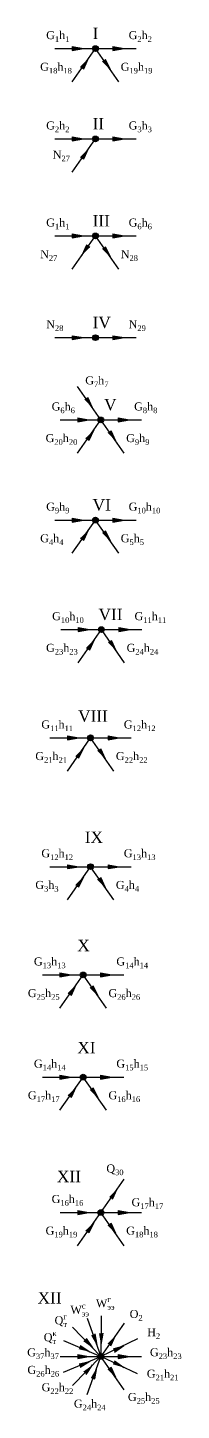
# Model space of a CAD drawing. Extents: x 1596 to 4332, y -1814 to 594.
# Drawn here: x 1596 to 1703, y -1814 to -846 of the extents above; entities that cross this region are included whole.
import ezdxf

# ---------------------------------------------------------------- set-up
doc = ezdxf.new("R2010")
doc.units = 0
doc.header["$MEASUREMENT"] = 0
doc.layers.add('линии', color=7, linetype='Continuous', lineweight=30)

msp = doc.modelspace()

# ---------------------------------------------------------------- hatches: boundary and pattern name
at = {"layer": 'линии'}
h = msp.add_hatch(color=256, dxfattribs=at)
h.dxf.hatch_style = 1
h.paths.add_polyline_path([(1626.76, -859.09), (1626.76, -861.87), (1634.64, -860.48)])
h = msp.add_hatch(color=256, dxfattribs=at)
h.dxf.hatch_style = 1
h.paths.add_polyline_path([(1640.97, -860.48, 1), (1644.97, -860.48, 1)])
h = msp.add_hatch(color=256, dxfattribs=at)
h.dxf.hatch_style = 1
h.paths.add_polyline_path([(1655.17, -859.09), (1655.17, -861.87), (1663.05, -860.48)])
h = msp.add_hatch(color=256, dxfattribs=at)
h.dxf.hatch_style = 1
h.paths.add_polyline_path([(1632.55, -872.98), (1634.83, -874.57), (1638.2, -867.32)])
h = msp.add_hatch(color=256, dxfattribs=at)
h.dxf.hatch_style = 1
h.paths.add_polyline_path([(1647.55, -869.46), (1649.83, -867.87), (1653.2, -875.13)])
h = msp.add_hatch(color=256, dxfattribs=at)
h.dxf.hatch_style = 1
h.paths.add_polyline_path([(1626.76, -922.32), (1626.76, -925.09), (1634.64, -923.71)])
h = msp.add_hatch(color=256, dxfattribs=at)
h.dxf.hatch_style = 1
h.paths.add_polyline_path([(1640.97, -923.71, 1), (1644.97, -923.71, 1)])
h = msp.add_hatch(color=256, dxfattribs=at)
h.dxf.hatch_style = 1
h.paths.add_polyline_path([(1655.17, -922.32), (1655.17, -925.09), (1663.05, -923.71)])
h = msp.add_hatch(color=256, dxfattribs=at)
h.dxf.hatch_style = 1
h.paths.add_polyline_path([(1632.55, -936.2), (1634.83, -937.79), (1638.2, -930.54)])
h = msp.add_hatch(color=256, dxfattribs=at)
h.dxf.hatch_style = 1
h.paths.add_polyline_path([(1626.76, -990.27), (1626.76, -993.05), (1634.64, -991.66)])
h = msp.add_hatch(color=256, dxfattribs=at)
h.dxf.hatch_style = 1
h.paths.add_polyline_path([(1640.97, -991.66, 1), (1644.97, -991.66, 1)])
h = msp.add_hatch(color=256, dxfattribs=at)
h.dxf.hatch_style = 1
h.paths.add_polyline_path([(1655.17, -990.27), (1655.17, -993.05), (1663.05, -991.66)])
h = msp.add_hatch(color=256, dxfattribs=at)
h.dxf.hatch_style = 1
h.paths.add_polyline_path([(1639.05, -999.71), (1636.77, -998.12), (1633.4, -1005.38)])
h = msp.add_hatch(color=256, dxfattribs=at)
h.dxf.hatch_style = 1
h.paths.add_polyline_path([(1647.55, -1000.64), (1649.83, -999.05), (1653.2, -1006.31)])
h = msp.add_hatch(color=256, dxfattribs=at)
h.dxf.hatch_style = 1
h.paths.add_polyline_path([(1626.76, -1061.47), (1626.76, -1064.24), (1634.64, -1062.86)])
h = msp.add_hatch(color=256, dxfattribs=at)
h.dxf.hatch_style = 1
h.paths.add_polyline_path([(1640.97, -1062.86, 1), (1644.97, -1062.86, 1)])
h = msp.add_hatch(color=256, dxfattribs=at)
h.dxf.hatch_style = 1
h.paths.add_polyline_path([(1655.17, -1061.47), (1655.17, -1064.24), (1663.05, -1062.86)])
h = msp.add_hatch(color=256, dxfattribs=at)
h.dxf.hatch_style = 1
h.paths.add_polyline_path([(1635.1, -1106.1), (1637.38, -1104.51), (1640.75, -1111.76)])
h = msp.add_hatch(color=256, dxfattribs=at)
h.dxf.hatch_style = 1
h.paths.add_polyline_path([(1630.58, -1119.02), (1630.58, -1121.8), (1638.45, -1120.41)])
h = msp.add_hatch(color=256, dxfattribs=at)
h.dxf.hatch_style = 1
h.paths.add_polyline_path([(1644.79, -1120.41, 1), (1648.79, -1120.41, 1)])
h = msp.add_hatch(color=256, dxfattribs=at)
h.dxf.hatch_style = 1
h.paths.add_polyline_path([(1658.98, -1119.02), (1658.98, -1121.8), (1666.86, -1120.41)])
h = msp.add_hatch(color=256, dxfattribs=at)
h.dxf.hatch_style = 1
h.paths.add_polyline_path([(1636.37, -1132.91), (1638.65, -1134.5), (1642.02, -1127.24)])
h = msp.add_hatch(color=256, dxfattribs=at)
h.dxf.hatch_style = 1
h.paths.add_polyline_path([(1651.37, -1129.39), (1653.64, -1127.8), (1657.02, -1135.05)])
h = msp.add_hatch(color=256, dxfattribs=at)
h.dxf.hatch_style = 1
h.paths.add_polyline_path([(1626.76, -1189.15), (1626.76, -1191.93), (1634.64, -1190.54)])
h = msp.add_hatch(color=256, dxfattribs=at)
h.dxf.hatch_style = 1
h.paths.add_polyline_path([(1640.97, -1190.54, 1), (1644.97, -1190.54, 1)])
h = msp.add_hatch(color=256, dxfattribs=at)
h.dxf.hatch_style = 1
h.paths.add_polyline_path([(1655.17, -1189.15), (1655.17, -1191.93), (1663.05, -1190.54)])
h = msp.add_hatch(color=256, dxfattribs=at)
h.dxf.hatch_style = 1
h.paths.add_polyline_path([(1632.55, -1203.03), (1634.83, -1204.63), (1638.2, -1197.37)])
h = msp.add_hatch(color=256, dxfattribs=at)
h.dxf.hatch_style = 1
h.paths.add_polyline_path([(1647.55, -1199.52), (1649.83, -1197.93), (1653.2, -1205.18)])
h = msp.add_hatch(color=256, dxfattribs=at)
h.dxf.hatch_style = 1
h.paths.add_polyline_path([(1630.89, -1265.82), (1630.89, -1268.6), (1638.77, -1267.21)])
h = msp.add_hatch(color=256, dxfattribs=at)
h.dxf.hatch_style = 1
h.paths.add_polyline_path([(1645.11, -1267.21, 1), (1649.11, -1267.21, 1)])
h = msp.add_hatch(color=256, dxfattribs=at)
h.dxf.hatch_style = 1
h.paths.add_polyline_path([(1659.3, -1265.82), (1659.3, -1268.6), (1667.18, -1267.21)])
h = msp.add_hatch(color=256, dxfattribs=at)
h.dxf.hatch_style = 1
h.paths.add_polyline_path([(1636.68, -1279.71), (1638.96, -1281.3), (1642.33, -1274.05)])
h = msp.add_hatch(color=256, dxfattribs=at)
h.dxf.hatch_style = 1
h.paths.add_polyline_path([(1651.68, -1276.19), (1653.96, -1274.6), (1657.33, -1281.86)])
h = msp.add_hatch(color=256, dxfattribs=at)
h.dxf.hatch_style = 1
h.paths.add_polyline_path([(1623.38, -1341.59), (1623.38, -1344.37), (1631.26, -1342.98)])
h = msp.add_hatch(color=256, dxfattribs=at)
h.dxf.hatch_style = 1
h.paths.add_polyline_path([(1637.59, -1342.98, 1), (1641.59, -1342.98, 1)])
h = msp.add_hatch(color=256, dxfattribs=at)
h.dxf.hatch_style = 1
h.paths.add_polyline_path([(1651.78, -1341.59), (1651.78, -1344.37), (1659.66, -1342.98)])
h = msp.add_hatch(color=256, dxfattribs=at)
h.dxf.hatch_style = 1
h.paths.add_polyline_path([(1629.17, -1355.48), (1631.45, -1357.07), (1634.82, -1349.81)])
h = msp.add_hatch(color=256, dxfattribs=at)
h.dxf.hatch_style = 1
h.paths.add_polyline_path([(1644.17, -1351.96), (1646.45, -1350.37), (1649.82, -1357.62)])
h = msp.add_hatch(color=256, dxfattribs=at)
h.dxf.hatch_style = 1
h.paths.add_polyline_path([(1623.38, -1431.78), (1623.38, -1434.56), (1631.26, -1433.17)])
h = msp.add_hatch(color=256, dxfattribs=at)
h.dxf.hatch_style = 1
h.paths.add_polyline_path([(1637.59, -1433.17, 1), (1641.59, -1433.17, 1)])
h = msp.add_hatch(color=256, dxfattribs=at)
h.dxf.hatch_style = 1
h.paths.add_polyline_path([(1651.78, -1431.78), (1651.78, -1434.56), (1659.66, -1433.17)])
h = msp.add_hatch(color=256, dxfattribs=at)
h.dxf.hatch_style = 1
h.paths.add_polyline_path([(1629.17, -1445.67), (1631.45, -1447.26), (1634.82, -1440.01)])
h = msp.add_hatch(color=256, dxfattribs=at)
h.dxf.hatch_style = 1
h.paths.add_polyline_path([(1644.17, -1442.15), (1646.45, -1440.56), (1649.82, -1447.82)])
h = msp.add_hatch(color=256, dxfattribs=at)
h.dxf.hatch_style = 1
h.paths.add_polyline_path([(1618.17, -1507.52), (1618.17, -1510.3), (1626.05, -1508.91)])
h = msp.add_hatch(color=256, dxfattribs=at)
h.dxf.hatch_style = 1
h.paths.add_polyline_path([(1632.38, -1508.91, 1), (1636.38, -1508.91, 1)])
h = msp.add_hatch(color=256, dxfattribs=at)
h.dxf.hatch_style = 1
h.paths.add_polyline_path([(1646.58, -1507.52), (1646.58, -1510.3), (1654.45, -1508.91)])
h = msp.add_hatch(color=256, dxfattribs=at)
h.dxf.hatch_style = 1
h.paths.add_polyline_path([(1623.96, -1521.41), (1626.24, -1523), (1629.61, -1515.74)])
h = msp.add_hatch(color=256, dxfattribs=at)
h.dxf.hatch_style = 1
h.paths.add_polyline_path([(1638.96, -1517.89), (1641.24, -1516.3), (1644.61, -1523.55)])
h = msp.add_hatch(color=256, dxfattribs=at)
h.dxf.hatch_style = 1
h.paths.add_polyline_path([(1618.17, -1579.04), (1618.17, -1581.82), (1626.05, -1580.43)])
h = msp.add_hatch(color=256, dxfattribs=at)
h.dxf.hatch_style = 1
h.paths.add_polyline_path([(1623.96, -1592.92), (1626.24, -1594.52), (1629.61, -1587.26)])
h = msp.add_hatch(color=256, dxfattribs=at)
h.dxf.hatch_style = 1
h.paths.add_polyline_path([(1632.38, -1580.43, 1), (1636.38, -1580.43, 1)])
h = msp.add_hatch(color=256, dxfattribs=at)
h.dxf.hatch_style = 1
h.paths.add_polyline_path([(1646.58, -1579.04), (1646.58, -1581.82), (1654.45, -1580.43)])
h = msp.add_hatch(color=256, dxfattribs=at)
h.dxf.hatch_style = 1
h.paths.add_polyline_path([(1638.96, -1589.41), (1641.24, -1587.82), (1644.61, -1595.07)])
h = msp.add_hatch(color=256, dxfattribs=at)
h.dxf.hatch_style = 1
h.paths.add_polyline_path([(1652.63, -1664.39), (1654.91, -1665.98), (1658.28, -1658.73)])
h = msp.add_hatch(color=256, dxfattribs=at)
h.dxf.hatch_style = 1
h.paths.add_polyline_path([(1630.58, -1673.79), (1630.58, -1676.57), (1638.45, -1675.18)])
h = msp.add_hatch(color=256, dxfattribs=at)
h.dxf.hatch_style = 1
h.paths.add_polyline_path([(1644.79, -1675.18, 1), (1648.79, -1675.18, 1)])
h = msp.add_hatch(color=256, dxfattribs=at)
h.dxf.hatch_style = 1
h.paths.add_polyline_path([(1658.98, -1673.79), (1658.98, -1676.57), (1666.86, -1675.18)])
h = msp.add_hatch(color=256, dxfattribs=at)
h.dxf.hatch_style = 1
h.paths.add_polyline_path([(1636.37, -1687.68), (1638.65, -1689.27), (1642.02, -1682.02)])
h = msp.add_hatch(color=256, dxfattribs=at)
h.dxf.hatch_style = 1
h.paths.add_polyline_path([(1651.37, -1684.16), (1653.64, -1682.57), (1657.02, -1689.82)])
h = msp.add_hatch(color=256, dxfattribs=at)
h.dxf.hatch_style = 1
h.paths.add_polyline_path([(1639.94, -1761.22), (1642.55, -1760.27), (1643.94, -1768.15)])
h = msp.add_hatch(color=256, dxfattribs=at)
h.dxf.hatch_style = 1
h.paths.add_polyline_path([(1645.47, -1759.76), (1648.24, -1759.77), (1646.82, -1767.64)])
h = msp.add_hatch(color=256, dxfattribs=at)
h.dxf.hatch_style = 1
h.paths.add_polyline_path([(1651.37, -1767), (1653.64, -1768.59), (1657.02, -1761.34)])
h = msp.add_hatch(color=256, dxfattribs=at)
h.dxf.hatch_style = 1
h.paths.add_polyline_path([(1631.31, -1770.96), (1632.39, -1768.4), (1639.11, -1772.74)])
h = msp.add_hatch(color=256, dxfattribs=at)
h.dxf.hatch_style = 1
h.paths.add_polyline_path([(1634.48, -1765.33), (1636.48, -1763.39), (1640.98, -1770.01)])
h = msp.add_hatch(color=256, dxfattribs=at)
h.dxf.hatch_style = 1
h.paths.add_polyline_path([(1655.19, -1770.41), (1656.39, -1772.91), (1662.89, -1768.25)])
h = msp.add_hatch(color=256, dxfattribs=at)
h.dxf.hatch_style = 1
h.paths.add_polyline_path([(1630.58, -1774.59), (1630.58, -1777.37), (1638.45, -1775.98)])
h = msp.add_hatch(color=256, dxfattribs=at)
h.dxf.hatch_style = 1
h.paths.add_polyline_path([(1631.31, -1781), (1632.39, -1783.56), (1639.11, -1779.22)])
h = msp.add_hatch(color=256, dxfattribs=at)
h.dxf.hatch_style = 1
h.paths.add_polyline_path([(1644.79, -1775.98, 1), (1648.79, -1775.98, 1)])
h = msp.add_hatch(color=256, dxfattribs=at)
h.dxf.hatch_style = 1
h.paths.add_polyline_path([(1655.19, -1781.55), (1656.39, -1779.05), (1662.89, -1783.71)])
h = msp.add_hatch(color=256, dxfattribs=at)
h.dxf.hatch_style = 1
h.paths.add_polyline_path([(1658.98, -1774.59), (1658.98, -1777.37), (1666.86, -1775.98)])
h = msp.add_hatch(color=256, dxfattribs=at)
h.dxf.hatch_style = 1
h.paths.add_polyline_path([(1634.48, -1786.63), (1636.48, -1788.57), (1640.98, -1781.95)])
h = msp.add_hatch(color=256, dxfattribs=at)
h.dxf.hatch_style = 1
h.paths.add_polyline_path([(1639.94, -1790.74), (1642.55, -1791.69), (1643.94, -1783.81)])
h = msp.add_hatch(color=256, dxfattribs=at)
h.dxf.hatch_style = 1
h.paths.add_polyline_path([(1651.37, -1784.96), (1653.64, -1783.37), (1657.02, -1790.62)])

# ---------------------------------------------------------------- linework, layer by layer
for p, q in [((1614.57, -860.48), (1642.97, -860.48)), ((1626.71, -883.77), (1642.97, -860.48)), ((1626.76, -859.09), (1634.64, -860.48)), ((1626.76, -859.09), (1626.76, -861.87)), ((1626.76, -861.87), (1634.64, -860.48)), ((1642.97, -860.48), (1671.38, -860.48)), ((1659.24, -883.77), (1642.97, -860.48)), ((1655.17, -859.09), (1663.05, -860.48)), ((1655.17, -859.09), (1655.17, -861.87)), ((1655.17, -861.87), (1663.05, -860.48)), ((1634.83, -874.57), (1638.2, -867.32)), ((1649.83, -867.87), (1653.2, -875.13)), ((1632.55, -872.98), (1634.83, -874.57)), ((1614.57, -923.71), (1642.97, -923.71)), ((1626.71, -947), (1642.97, -923.71)), ((1626.76, -922.32), (1634.64, -923.71)), ((1626.76, -922.32), (1626.76, -925.09)), ((1626.76, -925.09), (1634.64, -923.71)), ((1642.97, -923.71), (1671.38, -923.71)), ((1655.17, -922.32), (1663.05, -923.71)), ((1655.17, -922.32), (1655.17, -925.09)), ((1655.17, -925.09), (1663.05, -923.71)), ((1632.55, -936.2), (1634.83, -937.79)), ((1634.83, -937.79), (1638.2, -930.54)), ((1614.57, -991.66), (1642.97, -991.66)), ((1626.71, -1014.95), (1642.97, -991.66)), ((1626.76, -990.27), (1634.64, -991.66)), ((1626.76, -990.27), (1626.76, -993.05)), ((1626.76, -993.05), (1634.64, -991.66)), ((1642.97, -991.66), (1671.38, -991.66)), ((1659.24, -1014.95), (1642.97, -991.66)), ((1655.17, -990.27), (1663.05, -991.66)), ((1655.17, -990.27), (1655.17, -993.05)), ((1655.17, -993.05), (1663.05, -991.66)), ((1636.77, -998.12), (1633.4, -1005.38)), ((1639.05, -999.71), (1636.77, -998.12)), ((1649.83, -999.05), (1653.2, -1006.31)), ((1614.57, -1062.86), (1642.97, -1062.86)), ((1626.76, -1061.47), (1634.64, -1062.86)), ((1626.76, -1061.47), (1626.76, -1064.24)), ((1626.76, -1064.24), (1634.64, -1062.86)), ((1642.97, -1062.86), (1671.38, -1062.86)), ((1655.17, -1061.47), (1663.05, -1062.86)), ((1655.17, -1061.47), (1655.17, -1064.24)), ((1655.17, -1064.24), (1663.05, -1062.86)), ((1646.79, -1120.41), (1630.53, -1097.12)), ((1637.38, -1104.51), (1640.75, -1111.76)), ((1618.38, -1120.41), (1646.79, -1120.41)), ((1630.53, -1143.7), (1646.79, -1120.41)), ((1630.58, -1119.02), (1638.45, -1120.41)), ((1630.58, -1119.02), (1630.58, -1121.8)), ((1630.58, -1121.8), (1638.45, -1120.41)), ((1646.79, -1120.41), (1675.2, -1120.41)), ((1663.05, -1143.7), (1646.79, -1120.41)), ((1658.98, -1119.02), (1666.86, -1120.41)), ((1658.98, -1119.02), (1658.98, -1121.8)), ((1658.98, -1121.8), (1666.86, -1120.41)), ((1638.65, -1134.5), (1642.02, -1127.24)), ((1653.64, -1127.8), (1657.02, -1135.05)), ((1636.37, -1132.91), (1638.65, -1134.5)), ((1626.76, -1189.15), (1634.64, -1190.54)), ((1626.76, -1189.15), (1626.76, -1191.93)), ((1655.17, -1189.15), (1663.05, -1190.54)), ((1655.17, -1189.15), (1655.17, -1191.93)), ((1614.57, -1190.54), (1642.97, -1190.54)), ((1626.71, -1213.83), (1642.97, -1190.54)), ((1626.76, -1191.93), (1634.64, -1190.54)), ((1634.83, -1204.63), (1638.2, -1197.37)), ((1642.97, -1190.54), (1671.38, -1190.54)), ((1659.24, -1213.83), (1642.97, -1190.54)), ((1649.83, -1197.93), (1653.2, -1205.18)), ((1655.17, -1191.93), (1663.05, -1190.54)), ((1632.55, -1203.03), (1634.83, -1204.63)), ((1618.7, -1267.21), (1647.11, -1267.21)), ((1630.84, -1290.5), (1647.11, -1267.21)), ((1630.89, -1265.82), (1638.77, -1267.21)), ((1630.89, -1265.82), (1630.89, -1268.6)), ((1630.89, -1268.6), (1638.77, -1267.21)), ((1647.11, -1267.21), (1675.51, -1267.21)), ((1663.37, -1290.5), (1647.11, -1267.21)), ((1659.3, -1265.82), (1667.18, -1267.21)), ((1659.3, -1265.82), (1659.3, -1268.6)), ((1659.3, -1268.6), (1667.18, -1267.21)), ((1638.96, -1281.3), (1642.33, -1274.05)), ((1653.96, -1274.6), (1657.33, -1281.86)), ((1636.68, -1279.71), (1638.96, -1281.3)), ((1611.18, -1342.98), (1639.59, -1342.98)), ((1623.33, -1366.27), (1639.59, -1342.98)), ((1623.38, -1341.59), (1631.26, -1342.98)), ((1623.38, -1341.59), (1623.38, -1344.37)), ((1623.38, -1344.37), (1631.26, -1342.98)), ((1639.59, -1342.98), (1668, -1342.98)), ((1655.86, -1366.27), (1639.59, -1342.98)), ((1651.78, -1341.59), (1659.66, -1342.98)), ((1651.78, -1341.59), (1651.78, -1344.37)), ((1651.78, -1344.37), (1659.66, -1342.98)), ((1631.45, -1357.07), (1634.82, -1349.81)), ((1646.45, -1350.37), (1649.82, -1357.62)), ((1629.17, -1355.48), (1631.45, -1357.07)), ((1623.38, -1431.78), (1631.26, -1433.17)), ((1623.38, -1431.78), (1623.38, -1434.56)), ((1651.78, -1431.78), (1659.66, -1433.17)), ((1651.78, -1431.78), (1651.78, -1434.56)), ((1611.18, -1433.17), (1639.59, -1433.17)), ((1623.33, -1456.46), (1639.59, -1433.17)), ((1623.38, -1434.56), (1631.26, -1433.17)), ((1631.45, -1447.26), (1634.82, -1440.01)), ((1639.59, -1433.17), (1668, -1433.17)), ((1655.86, -1456.46), (1639.59, -1433.17)), ((1646.45, -1440.56), (1649.82, -1447.82)), ((1651.78, -1434.56), (1659.66, -1433.17)), ((1629.17, -1445.67), (1631.45, -1447.26)), ((1605.98, -1508.91), (1634.38, -1508.91)), ((1618.12, -1532.2), (1634.38, -1508.91)), ((1618.17, -1507.52), (1626.05, -1508.91)), ((1618.17, -1507.52), (1618.17, -1510.3)), ((1618.17, -1510.3), (1626.05, -1508.91)), ((1634.38, -1508.91), (1662.79, -1508.91)), ((1650.65, -1532.2), (1634.38, -1508.91)), ((1646.58, -1507.52), (1654.45, -1508.91)), ((1646.58, -1507.52), (1646.58, -1510.3)), ((1646.58, -1510.3), (1654.45, -1508.91)), ((1626.24, -1523), (1629.61, -1515.74)), ((1641.24, -1516.3), (1644.61, -1523.55)), ((1623.96, -1521.41), (1626.24, -1523)), ((1605.98, -1580.43), (1634.38, -1580.43)), ((1618.12, -1603.72), (1634.38, -1580.43)), ((1618.17, -1579.04), (1626.05, -1580.43)), ((1618.17, -1579.04), (1618.17, -1581.82)), ((1618.17, -1581.82), (1626.05, -1580.43)), ((1626.24, -1594.52), (1629.61, -1587.26)), ((1634.38, -1580.43), (1662.79, -1580.43)), ((1650.65, -1603.72), (1634.38, -1580.43)), ((1646.58, -1579.04), (1654.45, -1580.43)), ((1646.58, -1579.04), (1646.58, -1581.82)), ((1646.58, -1581.82), (1654.45, -1580.43)), ((1623.96, -1592.92), (1626.24, -1594.52)), ((1641.24, -1587.82), (1644.61, -1595.07)), ((1646.79, -1675.18), (1663.05, -1651.89)), ((1654.91, -1665.98), (1658.28, -1658.73)), ((1630.58, -1673.79), (1638.45, -1675.18)), ((1630.58, -1673.79), (1630.58, -1676.57)), ((1658.98, -1673.79), (1666.86, -1675.18)), ((1658.98, -1673.79), (1658.98, -1676.57)), ((1618.38, -1675.18), (1646.79, -1675.18)), ((1630.53, -1698.47), (1646.79, -1675.18)), ((1630.58, -1676.57), (1638.45, -1675.18)), ((1638.65, -1689.27), (1642.02, -1682.02)), ((1646.79, -1675.18), (1675.2, -1675.18)), ((1663.05, -1698.47), (1646.79, -1675.18)), ((1653.64, -1682.57), (1657.02, -1689.82)), ((1658.98, -1676.57), (1666.86, -1675.18)), ((1636.37, -1687.68), (1638.65, -1689.27)), ((1637.08, -1749.28), (1646.79, -1775.98)), ((1646.9, -1747.57), (1646.79, -1775.98)), ((1626.98, -1755.62), (1646.79, -1775.98)), ((1642.55, -1760.27), (1643.94, -1768.15)), ((1663.05, -1752.69), (1646.79, -1775.98)), ((1648.24, -1759.77), (1646.82, -1767.64)), ((1653.64, -1768.59), (1657.02, -1761.34)), ((1620.62, -1764.94), (1646.79, -1775.98)), ((1632.39, -1768.4), (1639.11, -1772.74)), ((1636.48, -1763.39), (1640.98, -1770.01)), ((1672.4, -1763.68), (1646.79, -1775.98)), ((1656.39, -1772.91), (1662.89, -1768.25)), ((1618.38, -1775.98), (1646.79, -1775.98)), ((1620.62, -1787.02), (1646.79, -1775.98)), ((1626.98, -1796.34), (1646.79, -1775.98)), ((1630.58, -1774.59), (1638.45, -1775.98)), ((1630.58, -1774.59), (1630.58, -1777.37)), ((1630.58, -1777.37), (1638.45, -1775.98)), ((1632.39, -1783.56), (1639.11, -1779.22)), ((1637.08, -1802.68), (1646.79, -1775.98)), ((1646.79, -1775.98), (1675.2, -1775.98)), ((1663.05, -1799.27), (1646.79, -1775.98)), ((1672.4, -1788.28), (1646.79, -1775.98)), ((1656.39, -1779.05), (1662.89, -1783.71)), ((1658.98, -1774.59), (1666.86, -1775.98)), ((1658.98, -1774.59), (1658.98, -1777.37)), ((1658.98, -1777.37), (1666.86, -1775.98)), ((1636.48, -1788.57), (1640.98, -1781.95)), ((1642.55, -1791.69), (1643.94, -1783.81)), ((1653.64, -1783.37), (1657.02, -1790.62)), ((1639.94, -1790.74), (1642.55, -1791.69))]:
    msp.add_line(p, q, dxfattribs=at)
for centre in [(1642.97, -860.48), (1642.97, -923.71), (1642.97, -991.66), (1642.97, -1062.86), (1646.79, -1120.41), (1642.97, -1190.54), (1647.11, -1267.21), (1639.59, -1342.98), (1639.59, -1433.17), (1634.38, -1508.91), (1634.38, -1580.43), (1646.79, -1675.18), (1646.79, -1775.98)]:
    msp.add_circle(centre, 2, dxfattribs=at)

# ---------------------------------------------------------------- texts
at = {"layer": 'линии', "attachment_point": 1}
for s, width, gutter_width, insert, char_height in [('\\A1;{\\fTimes New Roman|b0|i0|c0|p23;G\\fTimes New Roman|b0|i0|c204|p23;\\H0.7x;\\S^ 1;\\fTimes New Roman|b0|i0|c0|p23;\\H1.42857x;h\\fTimes New Roman|b0|i0|c204|p23;\\H0.7x;\\S^ 1;}', 32.2158, 32.59, (1608.55, -848.3), 5.6), ('{\\fTimes New Roman|b0|i0|c0|p23;I}', 46.0225, 46.55, (1641.01, -845.86), 8), ('\\A1;{\\fTimes New Roman|b0|i0|c0|p23;G\\fTimes New Roman|b0|i0|c204|p23;\\H0.7x;\\S^ 2;\\fTimes New Roman|b0|i0|c0|p23;\\H1.42857x;h\\fTimes New Roman|b0|i0|c204|p23;\\H0.7x;\\S^ 2;}', 32.2158, 32.59, (1666.22, -848.3), 5.6), ('\\A1;{\\fTimes New Roman|b0|i0|c0|p23;G\\fTimes New Roman|b0|i0|c204|p23;\\H0.7x;\\S^ 18;\\fTimes New Roman|b0|i0|c0|p23;\\H1.42857x;h\\fTimes New Roman|b0|i0|c204|p23;\\H0.7x;\\S^ 18;}', 32.2158, 32.59, (1604.33, -870.44), 5.6), ('\\A1;{\\fTimes New Roman|b0|i0|c0|p23;G\\fTimes New Roman|b0|i0|c204|p23;\\H0.7x;\\S^ 19;\\fTimes New Roman|b0|i0|c0|p23;\\H1.42857x;h\\fTimes New Roman|b0|i0|c204|p23;\\H0.7x;\\S^ 19;}', 32.2158, 32.59, (1660.68, -870.44), 5.6), ('{\\fTimes New Roman|b0|i0|c0|p23;II}', 46.0225, 46.55, (1641.01, -909.08), 8), ('\\A1;{\\fTimes New Roman|b0|i0|c0|p23;G\\fTimes New Roman|b0|i0|c204|p23;\\H0.7x;\\S^ 2;\\fTimes New Roman|b0|i0|c0|p23;\\H1.42857x;h\\fTimes New Roman|b0|i0|c204|p23;\\H0.7x;\\S^ 2;}', 32.2158, 32.59, (1608.55, -911.52), 5.6), ('\\A1;{\\fTimes New Roman|b0|i0|c0|p23;G\\fTimes New Roman|b0|i0|c204|p23;\\H0.7x;\\S^ 3;\\fTimes New Roman|b0|i0|c0|p23;\\H1.42857x;h\\fTimes New Roman|b0|i0|c204|p23;\\H0.7x;\\S^ 3;}', 32.2158, 32.59, (1666.22, -911.52), 5.6), ('\\A1;{\\fTimes New Roman|b0|i0|c0|p23;N\\fTimes New Roman|b0|i0|c204|p23;\\H0.7x;\\S^ 27;}', 32.2158, 32.59, (1613.13, -931.91), 5.6), ('{\\fTimes New Roman|b0|i0|c0|p23;III}', 46.0225, 46.55, (1641.01, -977.04), 8), ('\\A1;{\\fTimes New Roman|b0|i0|c0|p23;G\\fTimes New Roman|b0|i0|c204|p23;\\H0.7x;\\S^ 1;\\fTimes New Roman|b0|i0|c0|p23;\\H1.42857x;h\\fTimes New Roman|b0|i0|c204|p23;\\H0.7x;\\S^ 1;}', 32.2158, 32.59, (1608.55, -979.48), 5.6), ('\\A1;{\\fTimes New Roman|b0|i0|c0|p23;G\\fTimes New Roman|b0|i0|c204|p23;\\H0.7x;\\S^ 6;\\fTimes New Roman|b0|i0|c0|p23;\\H1.42857x;h\\fTimes New Roman|b0|i0|c204|p23;\\H0.7x;\\S^ 6;}', 32.2158, 32.59, (1666.22, -979.48), 5.6), ('\\A1;{\\fTimes New Roman|b0|i0|c0|p23;N\\fTimes New Roman|b0|i0|c204|p23;\\H0.7x;\\S^ 27;}', 32.2158, 32.59, (1604.33, -1001.62), 5.6), ('\\A1;{\\fTimes New Roman|b0|i0|c0|p23;N\\fTimes New Roman|b0|i0|c204|p23;\\H0.7x;\\S^ 28;}', 32.2158, 32.59, (1660.68, -1001.62), 5.6), ('\\A1;{\\fTimes New Roman|b0|i0|c0|p23;N\\fTimes New Roman|b0|i0|c204|p23;\\H0.7x;\\S^ 28;}', 32.2158, 32.59, (1608.55, -1050.67), 5.6), ('{\\fTimes New Roman|b0|i0|c0|p23;IV}', 46.0225, 46.55, (1641.01, -1048.23), 8), ('\\A1;{\\fTimes New Roman|b0|i0|c0|p23;\\H1x;N\\fTimes New Roman|b0|i0|c204|p23;\\H0.7x;\\S^ 29;}', 32.2158, 32.59, (1666.22, -1050.67), 5.6), ('\\A1;{\\fTimes New Roman|b0|i0|c0|p23;G\\fTimes New Roman|b0|i0|c204|p23;\\H0.7x;\\S^ 7;\\fTimes New Roman|b0|i0|c0|p23;\\H1.42857x;h\\fTimes New Roman|b0|i0|c204|p23;\\H0.7x;\\S^ 7;}', 32.2158, 32.59, (1635.87, -1089.98), 5.6), ('\\A1;{\\fTimes New Roman|b0|i0|c0|p23;G\\fTimes New Roman|b0|i0|c204|p23;\\H0.7x;\\S^ 6;\\fTimes New Roman|b0|i0|c0|p23;\\H1.42857x;h\\fTimes New Roman|b0|i0|c204|p23;\\H0.7x;\\S^ 6;}', 32.2158, 32.59, (1612.36, -1108.22), 5.6), ('{\\fTimes New Roman|b0|i0|c0|p23;V}', 46.0225, 46.55, (1649.02, -1105.78), 8), ('\\A1;{\\fTimes New Roman|b0|i0|c0|p23;G\\fTimes New Roman|b0|i0|c204|p23;\\H0.7x;\\S^ 8;\\fTimes New Roman|b0|i0|c0|p23;\\H1.42857x;h\\fTimes New Roman|b0|i0|c204|p23;\\H0.7x;\\S^ 8;}', 32.2158, 32.59, (1670.03, -1108.22), 5.6), ('\\A1;{\\fTimes New Roman|b0|i0|c0|p23;G\\fTimes New Roman|b0|i0|c204|p23;\\H0.7x;\\S^ 20;\\fTimes New Roman|b0|i0|c0|p23;\\H1.42857x;h\\fTimes New Roman|b0|i0|c204|p23;\\H0.7x;\\S^ 20;}', 32.2158, 32.59, (1608.14, -1130.37), 5.6), ('\\A1;{\\fTimes New Roman|b0|i0|c0|p23;G\\fTimes New Roman|b0|i0|c204|p23;\\H0.7x;\\S^ 9;\\fTimes New Roman|b0|i0|c0|p23;\\H1.42857x;h\\fTimes New Roman|b0|i0|c204|p23;\\H0.7x;\\S^ 9;}', 32.2158, 32.59, (1664.49, -1130.37), 5.6), ('\\A1;{\\fTimes New Roman|b0|i0|c0|p23;G\\fTimes New Roman|b0|i0|c204|p23;\\H0.7x;\\S^ 9;\\fTimes New Roman|b0|i0|c0|p23;\\H1.42857x;h\\fTimes New Roman|b0|i0|c204|p23;\\H0.7x;\\S^ 9;}', 32.2158, 32.59, (1608.55, -1178.35), 5.6), ('{\\fTimes New Roman|b0|i0|c0|p23;VI}', 46.0225, 46.55, (1641.01, -1175.91), 8), ('\\A1;{\\fTimes New Roman|b0|i0|c0|p23;G\\fTimes New Roman|b0|i0|c204|p23;\\H0.7x;\\S^ 10;\\fTimes New Roman|b0|i0|c0|p23;\\H1.42857x;h\\fTimes New Roman|b0|i0|c204|p23;\\H0.7x;\\S^ 10;}', 32.2158, 32.59, (1666.22, -1178.35), 5.6), ('\\A1;{\\fTimes New Roman|b0|i0|c0|p23;G\\fTimes New Roman|b0|i0|c204|p23;\\H0.7x;\\S^ 4;\\fTimes New Roman|b0|i0|c0|p23;\\H1.42857x;h\\fTimes New Roman|b0|i0|c204|p23;\\H0.7x;\\S^ 4;}', 32.2158, 32.59, (1604.33, -1200.5), 5.6), ('\\A1;{\\fTimes New Roman|b0|i0|c0|p23;G\\fTimes New Roman|b0|i0|c204|p23;\\H0.7x;\\S^ 5;\\fTimes New Roman|b0|i0|c0|p23;\\H1.42857x;h\\fTimes New Roman|b0|i0|c204|p23;\\H0.7x;\\S^ 5;}', 32.2158, 32.59, (1660.68, -1200.5), 5.6), ('\\A1;{\\fTimes New Roman|b0|i0|c0|p23;G\\fTimes New Roman|b0|i0|c204|p23;\\H0.7x;\\S^ 10;\\fTimes New Roman|b0|i0|c0|p23;\\H1.42857x;h\\fTimes New Roman|b0|i0|c204|p23;\\H0.7x;\\S^ 10;}', 32.2158, 32.59, (1612.68, -1255.03), 5.6), ('{\\fTimes New Roman|b0|i0|c0|p23;VII}', 46.0225, 46.55, (1645.15, -1252.59), 8), ('\\A1;{\\fTimes New Roman|b0|i0|c0|p23;G\\fTimes New Roman|b0|i0|c204|p23;\\H0.7x;\\S^ 11;\\fTimes New Roman|b0|i0|c0|p23;\\H1.42857x;h\\fTimes New Roman|b0|i0|c204|p23;\\H0.7x;\\S^ 11;}', 32.2158, 32.59, (1670.35, -1255.03), 5.6), ('\\A1;{\\fTimes New Roman|b0|i0|c0|p23;G\\fTimes New Roman|b0|i0|c204|p23;\\H0.7x;\\S^ 23;\\fTimes New Roman|b0|i0|c0|p23;\\H1.42857x;h\\fTimes New Roman|b0|i0|c204|p23;\\H0.7x;\\S^ 23;}', 32.2158, 32.59, (1608.46, -1277.17), 5.6), ('\\A1;{\\fTimes New Roman|b0|i0|c0|p23;G\\fTimes New Roman|b0|i0|c204|p23;\\H0.7x;\\S^ 24;\\fTimes New Roman|b0|i0|c0|p23;\\H1.42857x;h\\fTimes New Roman|b0|i0|c204|p23;\\H0.7x;\\S^ 24;}', 32.2158, 32.59, (1664.81, -1277.17), 5.6), ('{\\fTimes New Roman|b0|i0|c0|p23;VIII}', 46.0225, 46.55, (1630.85, -1323.76), 8), ('\\A1;{\\fTimes New Roman|b0|i0|c0|p23;G\\fTimes New Roman|b0|i0|c204|p23;\\H0.7x;\\S^ 11;\\fTimes New Roman|b0|i0|c0|p23;\\H1.42857x;h\\fTimes New Roman|b0|i0|c204|p23;\\H0.7x;\\S^ 11;}', 32.2158, 32.59, (1605.16, -1330.79), 5.6), ('\\A1;{\\fTimes New Roman|b0|i0|c0|p23;G\\fTimes New Roman|b0|i0|c204|p23;\\H0.7x;\\S^ 12;\\fTimes New Roman|b0|i0|c0|p23;\\H1.42857x;h\\fTimes New Roman|b0|i0|c204|p23;\\H0.7x;\\S^ 12;}', 32.2158, 32.59, (1662.83, -1330.79), 5.6), ('\\A1;{\\fTimes New Roman|b0|i0|c0|p23;G\\fTimes New Roman|b0|i0|c204|p23;\\H0.7x;\\S^ 21;\\fTimes New Roman|b0|i0|c0|p23;\\H1.42857x;h\\fTimes New Roman|b0|i0|c204|p23;\\H0.7x;\\S^ 21;}', 32.2158, 32.59, (1600.95, -1352.94), 5.6), ('\\A1;{\\fTimes New Roman|b0|i0|c0|p23;G\\fTimes New Roman|b0|i0|c204|p23;\\H0.7x;\\S^ 22;\\fTimes New Roman|b0|i0|c0|p23;\\H1.42857x;h\\fTimes New Roman|b0|i0|c204|p23;\\H0.7x;\\S^ 22;}', 32.2158, 32.59, (1657.29, -1352.94), 5.6), ('{\\fTimes New Roman|b0|i0|c0|p23;IX}', 46.0225, 46.55, (1635.52, -1408.59), 8), ('\\A1;{\\fTimes New Roman|b0|i0|c0|p23;G\\fTimes New Roman|b0|i0|c204|p23;\\H0.7x;\\S^ 12;\\fTimes New Roman|b0|i0|c0|p23;\\H1.42857x;h\\fTimes New Roman|b0|i0|c204|p23;\\H0.7x;\\S^ 12;}', 32.2158, 32.59, (1605.16, -1420.99), 5.6), ('\\A1;{\\fTimes New Roman|b0|i0|c0|p23;G\\fTimes New Roman|b0|i0|c204|p23;\\H0.7x;\\S^ 13;\\fTimes New Roman|b0|i0|c0|p23;\\H1.42857x;h\\fTimes New Roman|b0|i0|c204|p23;\\H0.7x;\\S^ 13;}', 32.2158, 32.59, (1662.83, -1420.99), 5.6), ('\\A1;{\\fTimes New Roman|b0|i0|c0|p23;G\\fTimes New Roman|b0|i0|c204|p23;\\H0.7x;\\S^ 3;\\fTimes New Roman|b0|i0|c0|p23;\\H1.42857x;h\\fTimes New Roman|b0|i0|c204|p23;\\H0.7x;\\S^ 3;}', 32.2158, 32.59, (1600.95, -1443.13), 5.6), ('\\A1;{\\fTimes New Roman|b0|i0|c0|p23;G\\fTimes New Roman|b0|i0|c204|p23;\\H0.7x;\\S^ 4;\\fTimes New Roman|b0|i0|c0|p23;\\H1.42857x;h\\fTimes New Roman|b0|i0|c204|p23;\\H0.7x;\\S^ 4;}', 32.2158, 32.59, (1657.29, -1443.13), 5.6), ('{\\fTimes New Roman|b0|i0|c0|p23;X}', 46.0225, 46.55, (1630.31, -1484.32), 8), ('\\A1;{\\fTimes New Roman|b0|i0|c0|p23;G\\fTimes New Roman|b0|i0|c204|p23;\\H0.7x;\\S^ 13;\\fTimes New Roman|b0|i0|c0|p23;\\H1.42857x;h\\fTimes New Roman|b0|i0|c204|p23;\\H0.7x;\\S^ 13;}', 32.2158, 32.59, (1599.96, -1496.72), 5.6), ('\\A1;{\\fTimes New Roman|b0|i0|c0|p23;G\\fTimes New Roman|b0|i0|c204|p23;\\H0.7x;\\S^ 14;\\fTimes New Roman|b0|i0|c0|p23;\\H1.42857x;h\\fTimes New Roman|b0|i0|c204|p23;\\H0.7x;\\S^ 14;}', 32.2158, 32.59, (1657.63, -1496.72), 5.6), ('\\A1;{\\fTimes New Roman|b0|i0|c0|p23;G\\fTimes New Roman|b0|i0|c204|p23;\\H0.7x;\\S^ 25;\\fTimes New Roman|b0|i0|c0|p23;\\H1.42857x;h\\fTimes New Roman|b0|i0|c204|p23;\\H0.7x;\\S^ 25;}', 32.2158, 32.59, (1595.74, -1518.87), 5.6), ('\\A1;{\\fTimes New Roman|b0|i0|c0|p23;G\\fTimes New Roman|b0|i0|c204|p23;\\H0.7x;\\S^ 26;\\fTimes New Roman|b0|i0|c0|p23;\\H1.42857x;h\\fTimes New Roman|b0|i0|c204|p23;\\H0.7x;\\S^ 26;}', 32.2158, 32.59, (1652.09, -1518.87), 5.6), ('{\\fTimes New Roman|b0|i0|c0|p23;XI}', 46.0225, 46.55, (1630.31, -1555.84), 8), ('\\A1;{\\fTimes New Roman|b0|i0|c0|p23;G\\fTimes New Roman|b0|i0|c204|p23;\\H0.7x;\\S^ 14;\\fTimes New Roman|b0|i0|c0|p23;\\H1.42857x;h\\fTimes New Roman|b0|i0|c204|p23;\\H0.7x;\\S^ 14;}', 32.2158, 32.59, (1599.96, -1568.24), 5.6), ('\\A1;{\\fTimes New Roman|b0|i0|c0|p23;G\\fTimes New Roman|b0|i0|c204|p23;\\H0.7x;\\S^ 15;\\fTimes New Roman|b0|i0|c0|p23;\\H1.42857x;h\\fTimes New Roman|b0|i0|c204|p23;\\H0.7x;\\S^ 15;}', 32.2158, 32.59, (1657.63, -1568.24), 5.6), ('\\A1;{\\fTimes New Roman|b0|i0|c0|p23;G\\fTimes New Roman|b0|i0|c204|p23;\\H0.7x;\\S^ 17;\\fTimes New Roman|b0|i0|c0|p23;\\H1.42857x;h\\fTimes New Roman|b0|i0|c204|p23;\\H0.7x;\\S^ 17;}', 32.2158, 32.59, (1595.74, -1590.39), 5.6), ('\\A1;{\\fTimes New Roman|b0|i0|c0|p23;G\\fTimes New Roman|b0|i0|c204|p23;\\H0.7x;\\S^ 16;\\fTimes New Roman|b0|i0|c0|p23;\\H1.42857x;h\\fTimes New Roman|b0|i0|c204|p23;\\H0.7x;\\S^ 16;}', 32.2158, 32.59, (1652.09, -1590.39), 5.6), ('\\A1;{\\fTimes New Roman|b0|i0|c0|p23;Q\\fTimes New Roman|b0|i0|c204|p23;\\H0.7x;\\S^ 30;}', 32.2158, 32.59, (1650.63, -1641.6), 5.6), ('{\\fTimes New Roman|b0|i0|c0|p23;XII}', 46.0225, 46.55, (1616.04, -1646.04), 8), ('\\A1;{\\fTimes New Roman|b0|i0|c0|p23;G\\fTimes New Roman|b0|i0|c204|p23;\\H0.7x;\\S^ 16;\\fTimes New Roman|b0|i0|c0|p23;\\H1.42857x;h\\fTimes New Roman|b0|i0|c204|p23;\\H0.7x;\\S^ 16;}', 32.2158, 32.59, (1612.36, -1663), 5.6), ('\\A1;{\\fTimes New Roman|b0|i0|c0|p23;G\\fTimes New Roman|b0|i0|c204|p23;\\H0.7x;\\S^ 17;\\fTimes New Roman|b0|i0|c0|p23;\\H1.42857x;h\\fTimes New Roman|b0|i0|c204|p23;\\H0.7x;\\S^ 17;}', 32.2158, 32.59, (1668.25, -1665.28), 5.6), ('\\A1;{\\fTimes New Roman|b0|i0|c0|p23;G\\fTimes New Roman|b0|i0|c204|p23;\\H0.7x;\\S^ 19;\\fTimes New Roman|b0|i0|c0|p23;\\H1.42857x;h\\fTimes New Roman|b0|i0|c204|p23;\\H0.7x;\\S^ 19;}', 32.2158, 32.59, (1608.14, -1685.14), 5.6), ('\\A1;{\\fTimes New Roman|b0|i0|c0|p23;G\\fTimes New Roman|b0|i0|c204|p23;\\H0.7x;\\S^ 18;\\fTimes New Roman|b0|i0|c0|p23;\\H1.42857x;h\\fTimes New Roman|b0|i0|c204|p23;\\H0.7x;\\S^ 18;}', 32.2158, 32.59, (1664.49, -1685.14), 5.6), ('{\\fTimes New Roman|b0|i0|c0|p23;XII}', 46.0225, 46.55, (1602.52, -1731.03), 8), ('\\A1;{\\fTimes New Roman|b0|i0|c0|p23;W\\fTimes New Roman|b0|i0|c204|p23;\\H0.7x;\\Sc^ ээ;}', 32.2158, 32.59, (1625.45, -1738.6), 5.6), ('\\A1;{\\fTimes New Roman|b0|i0|c0|p23;W\\fTimes New Roman|b0|i0|c204|p23;\\H0.7x;\\Sг^ ээ;}', 32.2158, 32.59, (1643.3, -1734.01), 5.6), ('\\A1;{\\fTimes New Roman|b0|i0|c0|p23;Q\\fTimes New Roman|b0|i0|c204|p23;\\H0.7x;\\Sг^ т;}', 32.2158, 32.59, (1614.42, -1745.99), 5.6), ('\\A1;{\\fTimes New Roman|b0|i0|c0|p23;O\\fTimes New Roman|b0|i0|c204|p23;\\H0.7x;\\S^ 2;}', 32.2158, 32.59, (1666.93, -1743.45), 5.6), ('\\A1;{\\fTimes New Roman|b0|i0|c0|p23;Q\\fTimes New Roman|b0|i0|c204|p23;\\H0.7x;\\Sк^ т;}', 32.2158, 32.59, (1606.83, -1757.85), 5.6), ('\\A1;{\\fTimes New Roman|b0|i0|c0|p23;H\\fTimes New Roman|b0|i0|c204|p23;\\H0.7x;\\S^ 2;}', 32.2158, 32.59, (1679.2, -1756.23), 5.6), ('\\A1;{\\fTimes New Roman|b0|i0|c0|p23;G\\fTimes New Roman|b0|i0|c204|p23;\\H0.7x;\\S^ 37;\\fTimes New Roman|b0|i0|c0|p23;\\H1.42857x;h\\fTimes New Roman|b0|i0|c204|p23;\\H0.7x;\\S^ 37;}', 32.2158, 32.59, (1595.24, -1770.34), 5.6), ('\\A1;{\\fTimes New Roman|b0|i0|c0|p23;G\\fTimes New Roman|b0|i0|c204|p23;\\H0.7x;\\S^ 23;\\fTimes New Roman|b0|i0|c0|p23;\\H1.42857x;h\\fTimes New Roman|b0|i0|c204|p23;\\H0.7x;\\S^ 23;}', 32.2158, 32.59, (1681.11, -1770.29), 5.6), ('\\A1;{\\fTimes New Roman|b0|i0|c0|p23;G\\fTimes New Roman|b0|i0|c204|p23;\\H0.7x;\\S^ 26;\\fTimes New Roman|b0|i0|c0|p23;\\H1.42857x;h\\fTimes New Roman|b0|i0|c204|p23;\\H0.7x;\\S^ 26;}', 32.2158, 32.59, (1595.42, -1782.6), 5.6), ('\\A1;{\\fTimes New Roman|b0|i0|c0|p23;G\\fTimes New Roman|b0|i0|c204|p23;\\H0.7x;\\S^ 21;\\fTimes New Roman|b0|i0|c0|p23;\\H1.42857x;h\\fTimes New Roman|b0|i0|c204|p23;\\H0.7x;\\S^ 21;}', 32.2158, 32.59, (1678.92, -1785.25), 5.6), ('\\A1;{\\fTimes New Roman|b0|i0|c0|p23;G\\fTimes New Roman|b0|i0|c204|p23;\\H0.7x;\\S^ 22;\\fTimes New Roman|b0|i0|c0|p23;\\H1.42857x;h\\fTimes New Roman|b0|i0|c204|p23;\\H0.7x;\\S^ 22;}', 32.2158, 32.59, (1605.35, -1794.78), 5.6), ('\\A1;{\\fTimes New Roman|b0|i0|c0|p23;G\\fTimes New Roman|b0|i0|c204|p23;\\H0.7x;\\S^ 24;\\fTimes New Roman|b0|i0|c0|p23;\\H1.42857x;h\\fTimes New Roman|b0|i0|c204|p23;\\H0.7x;\\S^ 24;}', 32.2158, 32.59, (1627.92, -1806.23), 5.6), ('\\A1;{\\fTimes New Roman|b0|i0|c0|p23;G\\fTimes New Roman|b0|i0|c204|p23;\\H0.7x;\\S^ 25;\\fTimes New Roman|b0|i0|c0|p23;\\H1.42857x;h\\fTimes New Roman|b0|i0|c204|p23;\\H0.7x;\\S^ 25;}', 32.2158, 32.59, (1665.71, -1801.55), 5.6)]:
    msp.add_mtext_dynamic_manual_height_columns(s, width=width, gutter_width=gutter_width, heights=[0], dxfattribs=dict(at, insert=insert, char_height=char_height))

doc.saveas('drawing.dxf')
